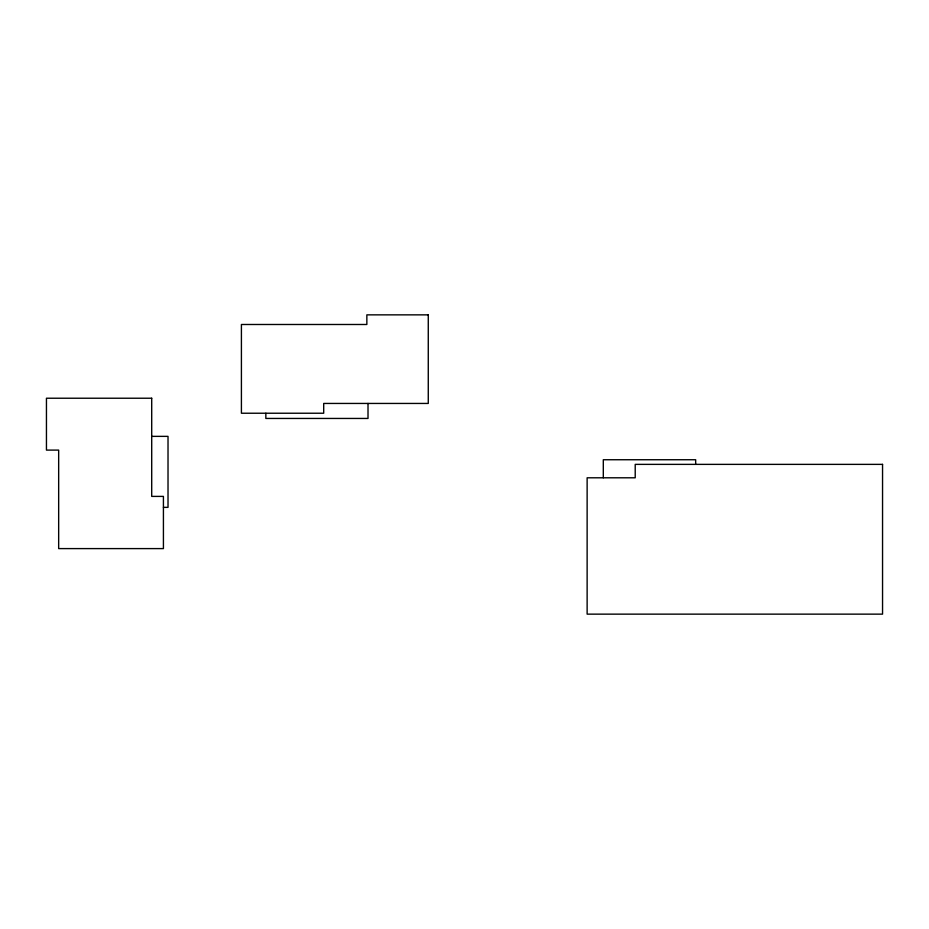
<?xml version="1.0" encoding="UTF-8"?>
<svg xmlns="http://www.w3.org/2000/svg" width="929" height="929" viewBox="0 0 929 929"><rect width="100%" height="100%" fill="white"/><g stroke="black" fill="none" stroke-linecap="round" stroke-linejoin="round"><path stroke-width="1.39" d="M151.706 436.363L168.021 436.363L168.021 507.362L163.423 507.362M695.67 464.372L695.67 459.739L603.304 459.739L603.304 477.796M368.012 403.441L368.012 418.445L265.845 418.445L265.845 413.231M428.269 314.861L366.85 314.861L366.85 324.488L241.412 324.488L241.412 413.231L323.698 413.231L323.698 403.441L428.269 403.441L428.269 314.861M151.706 398.227L46.45 398.227L46.45 450.101L58.666 450.101L58.666 548.598L163.423 548.598L163.423 496.4L151.706 496.4L151.706 398.227M882.55 464.372L635.215 464.372L635.215 477.796L587.128 477.796L587.128 614.139L882.55 614.139L882.55 464.372"/></g></svg>
